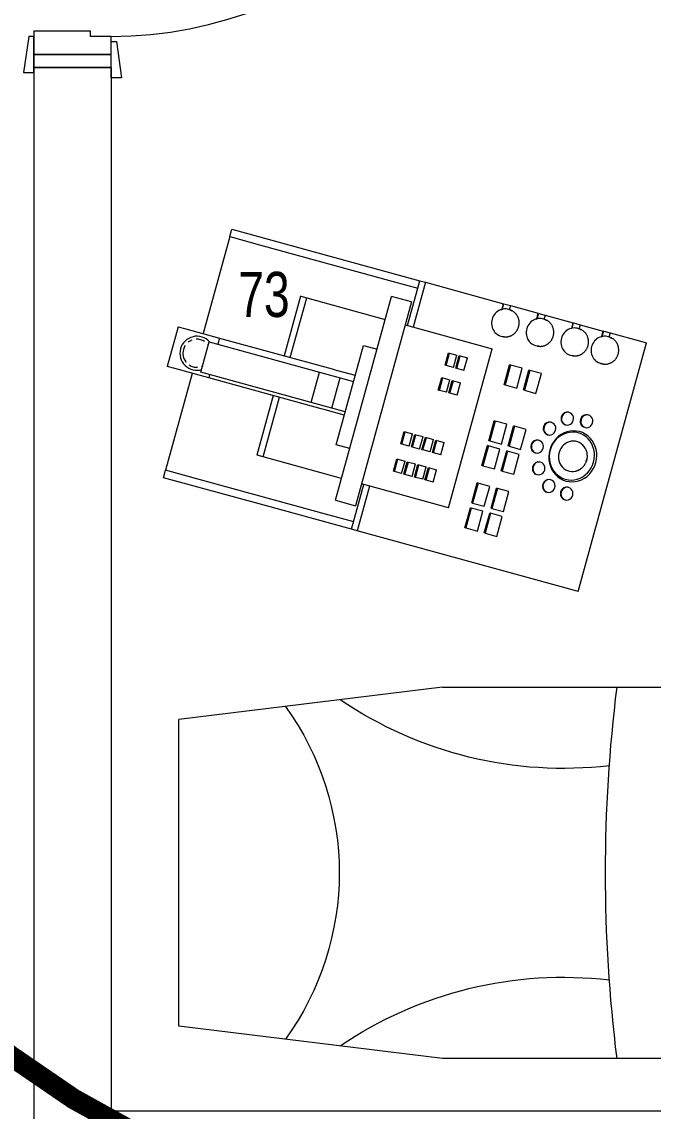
# Model space of a CAD drawing. Header units: metres. Extents: x -18745 to 220762, y -1579758 to -1356048.
# Drawn here: x 109257 to 110481, y -1447773 to -1445659 of the extents above; entities that cross this region are included whole.
import ezdxf

# ---------------------------------------------------------------- set-up
doc = ezdxf.new("R2010")
doc.units = ezdxf.units.M
doc.linetypes.add('DASHED2', pattern=[0.375, 0.25, -0.125])
doc.layers.get('0').update_dxf_attribs({"lineweight": 0})
doc.layers.add('0E-PW-GRD', color=6, linetype='Continuous')
for name, color, linetype, lineweight in [('A-100 - Copy$0$Medical Equipment and Furniture', 8, 'Continuous', 0), ('A-100 - Copy$0$Medical Equipment and Furniture1', 8, 'Continuous', 5), ('A-100 - Copy$0$Walls', 8, 'Continuous', 0), ('A-100 - Copy$0$Wooden Joinery', 8, 'Continuous', 0)]:
    doc.layers.add(name, color=color, linetype=linetype, lineweight=lineweight)
doc.styles.add('A-100 - Copy$0$X3G_ENTITY_257CFD', font='swisscl.ttf', dxfattribs={"height": 200})

# ---------------------------------------------------------------- blocks, each defined once
blk = doc.blocks.new('A-100 - Copy$0$HF13902-P')
for p, q in [((-0.35, -0.6824), (-0.35, -1.1124)), ((0.35, -0.6824), (0.35, -1.1124)), ((0.32, -1.1424), (-0.32, -1.1424))]:
    blk.add_line(p, q)
for points in [[(0.36, -0.5224), (0.36, -0.5224), (0.36, -0.5224), (0.36, -0.5224), (0.36, -0.5224), (0.36, -0.5224), (0.36, -0.5224), (0.36, -0.5224), (0.36, -0.5224), (0.36, -0.5224), (0.36, -0.5224), (0.36, -0.5224), (0.36, -0.5224), (0.36, -0.5224), (0.36, -0.5224), (0.36, -0.5224), (0.36, -0.5224), (0.36, -0.5224), (0.36, -0.5224), (0.36, -0.5224), (0.36, -0.5224), (0.36, -0.5224), (0.36, -0.5224), (0.36, -0.5224), (0.36, -0.5224), (0.36, -0.5224), (0.36, -0.5224), (0.36, -0.5224), (0.36, -0.5224), (0.36, -0.5224), (0.36, -0.5224), (0.36, -0.5224), (0.36, -0.5224), (0.36, -0.5224), (0.36, -0.5224), (0.36, -0.5224), (0.36, -0.5224), (0.36, -0.5224), (0.36, -0.5224), (0.36, -0.5224), (0.36, -0.5224), (0.36, -0.5224), (0.36, -0.5224), (0.36, -0.5224), (0.36, -0.5224), (0.36, -0.5224), (0.36, -0.5224), (0.36, -0.5224), (0.36, -0.5224), (0.36, -0.5224), (0.36, -0.5224), (0.36, -0.5224), (0.36, -0.5224), (0.36, -0.5224), (0.36, -0.5224), (0.36, -0.5224), (0.36, -0.5224), (0.36, -0.5224), (0.36, -0.5224), (0.36, -0.5224), (0.36, -0.5224), (0.36, -0.5224), (0.36, -0.5224), (0.36, -0.5224), (0.36, -0.5224), (0.36, -0.5224), (0.36, -0.5224), (0.36, -0.5224), (0.36, -0.5224), (0.36, -0.5224), (0.36, -0.5224), (0.36, -0.5224), (0.36, -0.5224), (0.36, -0.5224), (0.36, -0.5224), (0.36, -0.5224), (0.36, -0.5224), (0.36, -0.5224), (0.36, -0.5224), (0.36, -0.5224), (0.36, -0.5224), (0.36, -0.5224), (0.36, -0.5224), (0.36, -0.5224), (0.36, -0.5224), (0.36, -0.5224), (0.36, -0.5224), (0.36, -0.5224), (0.36, -0.5224), (0.36, -0.5224), (0.36, -0.5224), (0.36, -0.5224), (0.36, -0.5224), (0.36, -0.5224), (0.36, -0.5224), (0.36, -0.5224), (0.36, -0.5224), (0.36, -0.5224), (0.36, -0.5224), (0.36, -0.5224), (0.36, -0.5224), (0.36, -0.5224), (0.36, -0.5224), (0.36, -0.5224), (0.36, -0.5224), (0.36, -0.5224), (0.36, -0.5224), (0.36, -0.5224), (0.36, -0.5224), (0.36, -0.5224), (0.36, -0.5224), (0.36, -0.5224), (0.36, -0.5224), (0.36, -0.5224), (0.36, -0.5224), (0.36, -0.5224), (0.36, -0.5224), (0.36, -0.5224), (0.36, -0.5224), (0.36, -0.5224), (0.36, -0.5224), (0.36, -0.5224), (0.36, -0.5224), (0.36, -0.5224), (0.36, -0.5224), (0.36, -0.5224), (0.36, -0.5224), (0.36, -0.5224), (0.36, -0.5224), (0.36, -0.5224), (0.36, -0.5224), (0.36, -0.5224), (0.36, -0.5224), (0.36, -0.5224), (0.36, -0.5224), (0.36, -0.5224), (0.36, -0.5224), (0.36, -0.5224), (0.36, -0.5224), (0.36, -0.5224), (0.36, -0.5224), (0.36, -0.5224), (0.36, -0.5224), (0.36, -0.5224), (0.36, -0.5224), (0.36, -0.5224), (0.36, -0.5224), (0.36, -0.5224), (0.36, -0.5224), (0.36, -0.5224), (0.36, -0.5224), (0.36, -0.5224), (0.36, -0.5224), (0.36, -0.5224), (0.36, -0.5224), (0.36, -0.5224), (0.36, -0.5224), (0.36, -0.5224), (0.36, -0.5224), (0.36, -0.5224), (0.36, -0.5224), (0.36, -0.5224), (0.36, -0.5224), (0.36, -0.5224), (0.36, -0.5224), (0.36, -0.5224), (0.36, -0.5224), (0.36, -0.5224), (0.36, -0.5224), (0.36, -0.5224), (0.36, -0.5224), (0.36, -0.5224), (0.36, -0.5224), (0.36, -0.5224), (0.36, -0.5224), (0.36, -0.5224), (0.36, -0.5224), (0.36, -0.5224), (0.36, -0.5224), (0.36, -0.5224), (0.36, -0.5224), (0.36, -0.5224), (0.36, -0.5224), (0.36, -0.5224), (0.36, -0.5224), (0.36, -0.5224), (0.36, -0.5224), (0.36, -0.5224), (0.36, -0.5224), (0.36, -0.5224), (0.36, -0.5224), (0.36, -0.5224), (0.36, -0.5224), (0.36, -0.5224), (0.36, -0.5224), (0.36, -0.5224), (0.36, -0.5224), (0.36, -0.5224), (0.36, -0.5224), (0.36, -0.5224), (0.36, -0.5224), (0.36, -0.5224), (0.36, -0.5224), (0.36, -0.5224), (0.36, -0.5224), (0.36, -0.5224), (0.36, -0.5224), (0.36, -0.5224), (0.36, -0.5224), (0.36, -0.5224), (0.36, -0.5224), (0.36, -0.5224), (0.36, -0.5224), (0.36, -0.5224), (0.36, -0.5224), (0.36, -0.5224), (0.36, -0.5224), (0.36, -0.5224), (0.36, -0.5224)], [(0.36, -0.5224), (0.36, -0.5224), (0.36, -0.5224), (0.36, -0.5224), (0.36, -0.5224), (0.36, -0.5224), (0.36, -0.5224), (0.36, -0.5224), (0.36, -0.5224), (0.36, -0.5224), (0.36, -0.5224), (0.36, -0.5224), (0.36, -0.5224), (0.36, -0.5224), (0.36, -0.5224), (0.36, -0.5224), (0.36, -0.5224), (0.36, -0.5224), (0.36, -0.5224), (0.36, -0.5224), (0.36, -0.5224), (0.36, -0.5224), (0.36, -0.5224), (0.36, -0.5224), (0.36, -0.5224), (0.36, -0.5224), (0.36, -0.5224), (0.36, -0.5224), (0.36, -0.5224), (0.36, -0.5224), (0.36, -0.5224), (0.36, -0.5224), (0.36, -0.5224), (0.36, -0.5224), (0.36, -0.5224), (0.36, -0.5224), (0.36, -0.5224), (0.36, -0.5224), (0.36, -0.5224), (0.36, -0.5224), (0.36, -0.5224), (0.36, -0.5224), (0.36, -0.5224), (0.36, -0.5224), (0.36, -0.5224), (0.36, -0.5224), (0.36, -0.5224), (0.36, -0.5224), (0.36, -0.5224), (0.36, -0.5224), (0.36, -0.5224), (0.36, -0.5224), (0.36, -0.5224), (0.36, -0.5224), (0.36, -0.5224), (0.36, -0.5224), (0.36, -0.5224), (0.36, -0.5224), (0.36, -0.5224), (0.36, -0.5224), (0.36, -0.5224), (0.36, -0.5224), (0.36, -0.5224), (0.36, -0.5224), (0.36, -0.5224), (0.36, -0.5224), (0.36, -0.5224), (0.36, -0.5224), (0.36, -0.5224), (0.36, -0.5224), (0.36, -0.5224), (0.36, -0.5224), (0.36, -0.5224), (0.36, -0.5224), (0.36, -0.5224), (0.36, -0.5224), (0.36, -0.5224), (0.36, -0.5224), (0.36, -0.5224), (0.36, -0.5224), (0.36, -0.5224), (0.36, -0.5224), (0.36, -0.5224), (0.36, -0.5224), (0.36, -0.5224), (0.36, -0.5224), (0.36, -0.5224), (0.36, -0.5224), (0.36, -0.5224), (0.36, -0.5224), (0.36, -0.5224), (0.36, -0.5224), (0.36, -0.5224), (0.36, -0.5224), (0.36, -0.5224), (0.36, -0.5224), (0.36, -0.5224), (0.36, -0.5224), (0.36, -0.5224), (0.36, -0.5224), (0.36, -0.5224), (0.36, -0.5224), (0.36, -0.5224), (0.36, -0.5224), (0.36, -0.5224), (0.36, -0.5224), (0.36, -0.5224), (0.36, -0.5224), (0.36, -0.5224), (0.36, -0.5224), (0.36, -0.5224), (0.36, -0.5224), (0.36, -0.5224), (0.36, -0.5224), (0.36, -0.5224), (0.36, -0.5224), (0.36, -0.5224), (0.36, -0.5224), (0.36, -0.5224), (0.36, -0.5224), (0.36, -0.5224), (0.36, -0.5224), (0.36, -0.5224), (0.36, -0.5224), (0.36, -0.5224), (0.36, -0.5224), (0.36, -0.5224), (0.36, -0.5224), (0.36, -0.5224), (0.36, -0.5224), (0.36, -0.5224), (0.36, -0.5224), (0.36, -0.5224), (0.36, -0.5224), (0.36, -0.5224), (0.36, -0.5224), (0.36, -0.5224), (0.36, -0.5224), (0.36, -0.5224), (0.36, -0.5224), (0.36, -0.5224), (0.36, -0.5224), (0.36, -0.5224), (0.36, -0.5224), (0.36, -0.5224), (0.36, -0.5224), (0.36, -0.5224), (0.36, -0.5224), (0.36, -0.5224), (0.36, -0.5224), (0.36, -0.5224), (0.36, -0.5224), (0.36, -0.5224), (0.36, -0.5224), (0.36, -0.5224), (0.36, -0.5224), (0.36, -0.5224), (0.36, -0.5224), (0.36, -0.5224), (0.36, -0.5224), (0.36, -0.5224), (0.36, -0.5224), (0.36, -0.5224), (0.36, -0.5224), (0.36, -0.5224), (0.36, -0.5224), (0.36, -0.5224), (0.36, -0.5224), (0.36, -0.5224), (0.36, -0.5224), (0.36, -0.5224), (0.36, -0.5224), (0.36, -0.5224), (0.36, -0.5224), (0.36, -0.5224), (0.36, -0.5224), (0.36, -0.5224), (0.36, -0.5224), (0.36, -0.5224), (0.36, -0.5224), (0.36, -0.5224), (0.36, -0.5224), (0.36, -0.5224), (0.36, -0.5224), (0.36, -0.5224), (0.36, -0.5224), (0.36, -0.5224), (0.36, -0.5224), (0.36, -0.5224), (0.36, -0.5224), (0.36, -0.5224), (0.36, -0.5224), (0.36, -0.5224), (0.36, -0.5224), (0.36, -0.5224), (0.36, -0.5224), (0.36, -0.5224), (0.36, -0.5224), (0.36, -0.5224), (0.36, -0.5224), (0.36, -0.5224), (0.36, -0.5224), (0.36, -0.5224), (0.36, -0.5224), (0.36, -0.5224), (0.36, -0.5224), (0.36, -0.5224), (0.36, -0.5224), (0.36, -0.5224), (0.36, -0.5224), (0.36, -0.5224), (0.36, -0.5224), (0.36, -0.5224), (0.36, -0.5224)], [(0.36, -0.5224), (0.36, -0.5224), (0.36, -0.5224), (0.36, -0.5224), (0.36, -0.5224), (0.36, -0.5224), (0.36, -0.5224), (0.36, -0.5224), (0.36, -0.5224), (0.36, -0.5224), (0.36, -0.5224), (0.36, -0.5224), (0.36, -0.5224), (0.36, -0.5224), (0.36, -0.5224), (0.36, -0.5224), (0.36, -0.5224), (0.36, -0.5224), (0.36, -0.5224), (0.36, -0.5224), (0.36, -0.5224), (0.36, -0.5224), (0.36, -0.5224), (0.36, -0.5224), (0.36, -0.5224), (0.36, -0.5224), (0.36, -0.5224), (0.36, -0.5224), (0.36, -0.5224), (0.36, -0.5224), (0.36, -0.5224), (0.36, -0.5224), (0.36, -0.5224), (0.36, -0.5224), (0.36, -0.5224), (0.36, -0.5224), (0.36, -0.5224), (0.36, -0.5224), (0.36, -0.5224), (0.36, -0.5224), (0.36, -0.5224), (0.36, -0.5224), (0.36, -0.5224), (0.36, -0.5224), (0.36, -0.5224), (0.36, -0.5224), (0.36, -0.5224), (0.36, -0.5224), (0.36, -0.5224), (0.36, -0.5224), (0.36, -0.5224), (0.36, -0.5224), (0.36, -0.5224), (0.36, -0.5224), (0.36, -0.5224), (0.36, -0.5224), (0.36, -0.5224), (0.36, -0.5224), (0.36, -0.5224), (0.36, -0.5224), (0.36, -0.5224), (0.36, -0.5224), (0.36, -0.5224), (0.36, -0.5224), (0.36, -0.5224), (0.36, -0.5224), (0.36, -0.5224), (0.36, -0.5224), (0.36, -0.5224), (0.36, -0.5224), (0.36, -0.5224), (0.36, -0.5224), (0.36, -0.5224), (0.36, -0.5224), (0.36, -0.5224), (0.36, -0.5224), (0.36, -0.5224), (0.36, -0.5224), (0.36, -0.5224), (0.36, -0.5224), (0.36, -0.5224), (0.36, -0.5224), (0.36, -0.5224), (0.36, -0.5224), (0.36, -0.5224), (0.36, -0.5224), (0.36, -0.5224), (0.36, -0.5224), (0.36, -0.5224), (0.36, -0.5224), (0.36, -0.5224), (0.36, -0.5224), (0.36, -0.5224), (0.36, -0.5224), (0.36, -0.5224), (0.36, -0.5224), (0.36, -0.5224), (0.36, -0.5224), (0.36, -0.5224), (0.36, -0.5224), (0.36, -0.5224), (0.36, -0.5224), (0.36, -0.5224), (0.36, -0.5224), (0.36, -0.5224), (0.36, -0.5224), (0.36, -0.5224), (0.36, -0.5224), (0.36, -0.5224), (0.36, -0.5224), (0.36, -0.5224), (0.36, -0.5224), (0.36, -0.5224), (0.36, -0.5224), (0.36, -0.5224), (0.36, -0.5224), (0.36, -0.5224), (0.36, -0.5224), (0.36, -0.5224), (0.36, -0.5224), (0.36, -0.5224), (0.36, -0.5224), (0.36, -0.5224), (0.36, -0.5224), (0.36, -0.5224), (0.36, -0.5224), (0.36, -0.5224), (0.36, -0.5224), (0.36, -0.5224), (0.36, -0.5224), (0.36, -0.5224), (0.36, -0.5224), (0.36, -0.5224), (0.36, -0.5224), (0.36, -0.5224), (0.36, -0.5224), (0.36, -0.5224), (0.36, -0.5224), (0.36, -0.5224), (0.36, -0.5224), (0.36, -0.5224), (0.36, -0.5224), (0.36, -0.5224), (0.36, -0.5224), (0.36, -0.5224), (0.36, -0.5224), (0.36, -0.5224), (0.36, -0.5224), (0.36, -0.5224), (0.36, -0.5224), (0.36, -0.5224), (0.36, -0.5224), (0.36, -0.5224), (0.36, -0.5224), (0.36, -0.5224), (0.36, -0.5224), (0.36, -0.5224), (0.36, -0.5224), (0.36, -0.5224), (0.36, -0.5224), (0.36, -0.5224), (0.36, -0.5224), (0.36, -0.5224), (0.36, -0.5224), (0.36, -0.5224), (0.36, -0.5224), (0.36, -0.5224), (0.36, -0.5224), (0.36, -0.5224), (0.36, -0.5224), (0.36, -0.5224), (0.36, -0.5224), (0.36, -0.5224), (0.36, -0.5224), (0.36, -0.5224), (0.36, -0.5224), (0.36, -0.5224), (0.36, -0.5224), (0.36, -0.5224), (0.36, -0.5224), (0.36, -0.5224), (0.36, -0.5224), (0.36, -0.5224), (0.36, -0.5224), (0.36, -0.5224), (0.36, -0.5224), (0.36, -0.5224), (0.36, -0.5224), (0.36, -0.5224), (0.36, -0.5224), (0.36, -0.5224), (0.36, -0.5224), (0.36, -0.5224), (0.36, -0.5224), (0.36, -0.5224), (0.36, -0.5224), (0.36, -0.5224), (0.36, -0.5224), (0.36, -0.5224), (0.36, -0.5224), (0.36, -0.5224), (0.36, -0.5224), (0.36, -0.5224), (0.36, -0.5224), (0.36, -0.5224), (0.36, -0.5224), (0.36, -0.5224), (0.36, -0.5224), (0.36, -0.5224), (0.36, -0.5224), (0.36, -0.5224), (0.36, -0.5224), (0.36, -0.5224), (0.36, -0.5224), (0.36, -0.5224), (0.36, -0.5224), (0.36, -0.5224), (0.36, -0.5224), (0.36, -0.5224), (0.36, -0.5224), (0.36, -0.5224), (0.36, -0.5224), (0.36, -0.5224), (0.36, -0.5224), (0.36, -0.5224), (0.36, -0.5224), (0.36, -0.5224), (0.36, -0.5224), (0.36, -0.5224), (0.36, -0.5224), (0.36, -0.5224), (0.36, -0.5224), (0.36, -0.5224), (0.36, -0.5224), (0.36, -0.5224), (0.36, -0.5224), (0.36, -0.5224), (0.36, -0.5224), (0.36, -0.5224), (0.36, -0.5224), (0.36, -0.5224), (0.36, -0.5224), (0.36, -0.5224), (0.36, -0.5224), (0.36, -0.5224), (0.36, -0.5224), (0.36, -0.5224), (0.36, -0.5224), (0.36, -0.5224), (0.36, -0.5224), (0.36, -0.5224), (0.36, -0.5224), (0.36, -0.5224), (0.36, -0.5224), (0.36, -0.5224), (0.36, -0.5224), (0.36, -0.5224), (0.36, -0.5224), (0.36, -0.5224), (0.36, -0.5224), (0.36, -0.5224), (0.36, -0.5224), (0.36, -0.5224), (0.36, -0.5224), (0.36, -0.5224), (0.36, -0.5224), (0.36, -0.5224), (0.36, -0.5224), (0.36, -0.5224), (0.36, -0.5224), (0.36, -0.5224), (0.36, -0.5224), (0.36, -0.5224), (0.36, -0.5224), (0.36, -0.5224), (0.36, -0.5224), (0.36, -0.5224)]]:
    blk.add_lwpolyline(points, close=True)
for points in [[(0.36, -0.5224), (0.36, -0.5224), (0.36, -0.5224), (0.36, -0.5224), (0.36, -0.5224), (0.36, -0.5224), (0.36, -0.5224), (0.36, -0.5224)], [(0.36, -0.5224), (0.36, -0.5224), (0.36, -0.5224), (0.36, -0.5224), (0.36, -0.5224), (0.36, -0.5224), (0.36, -0.5224), (0.36, -0.5224), (0.36, -0.5224), (0.36, -0.5224), (0.36, -0.5224), (0.36, -0.5224), (0.36, -0.5224), (0.36, -0.5224), (0.36, -0.5224), (0.36, -0.5224), (0.36, -0.5224), (0.36, -0.5224), (0.36, -0.5224), (0.36, -0.5224), (0.36, -0.5224), (0.36, -0.5224), (0.36, -0.5224), (0.36, -0.5224), (0.36, -0.5224), (0.36, -0.5224), (0.36, -0.5224), (0.36, -0.5224), (0.36, -0.5224), (0.36, -0.5224), (0.36, -0.5224), (0.36, -0.5224), (0.36, -0.5224), (0.36, -0.5224), (0.36, -0.5224), (0.36, -0.5224), (0.36, -0.5224), (0.36, -0.5224), (0.36, -0.5224), (0.36, -0.5224), (0.36, -0.5224), (0.36, -0.5224), (0.36, -0.5224), (0.36, -0.5224), (0.36, -0.5224), (0.36, -0.5224), (0.36, -0.5224), (0.36, -0.5224), (0.36, -0.5224), (0.36, -0.5224), (0.36, -0.5224), (0.36, -0.5224), (0.36, -0.5224), (0.36, -0.5224), (0.36, -0.5224), (0.36, -0.5224), (0.36, -0.5224), (0.36, -0.5224), (0.36, -0.5224), (0.36, -0.5224), (0.36, -0.5224), (0.36, -0.5224), (0.36, -0.5224), (0.36, -0.5224), (0.36, -0.5224), (0.36, -0.5224), (0.36, -0.5224), (0.36, -0.5224), (0.36, -0.5224), (0.36, -0.5224), (0.36, -0.5224), (0.36, -0.5224), (0.36, -0.5224), (0.36, -0.5224), (0.36, -0.5224), (0.36, -0.5224), (0.36, -0.5224), (0.36, -0.5224), (0.36, -0.5224), (0.36, -0.5224), (0.36, -0.5224), (0.36, -0.5224), (0.36, -0.5224), (0.36, -0.5224), (0.36, -0.5224), (0.36, -0.5224), (0.36, -0.5224), (0.36, -0.5224), (0.36, -0.5224), (0.36, -0.5224), (0.36, -0.5224), (0.36, -0.5224), (0.36, -0.5224), (0.36, -0.5224), (0.36, -0.5224), (0.36, -0.5224), (0.36, -0.5224), (0.36, -0.5224), (0.36, -0.5224), (0.36, -0.5224), (0.36, -0.5224), (0.36, -0.5224), (0.36, -0.5224), (0.36, -0.5224), (0.36, -0.5224), (0.36, -0.5224), (0.36, -0.5224), (0.36, -0.5224), (0.36, -0.5224), (0.36, -0.5224), (0.36, -0.5224)], [(0.36, -0.5224), (0.36, -0.5224), (0.36, -0.5224), (0.36, -0.5224), (0.36, -0.5224), (0.36, -0.5224), (0.36, -0.5224), (0.36, -0.5224), (0.36, -0.5224), (0.36, -0.5224), (0.36, -0.5224), (0.36, -0.5224), (0.36, -0.5224), (0.36, -0.5224), (0.36, -0.5224), (0.36, -0.5224), (0.36, -0.5224)], [(0.36, -0.5224), (0.36, -0.5224), (0.36, -0.5224), (0.36, -0.5224), (0.36, -0.5224), (0.36, -0.5224), (0.36, -0.5224)], [(0.36, -0.5224), (0.36, -0.5224), (0.36, -0.5224), (0.36, -0.5224), (0.36, -0.5224), (0.36, -0.5224), (0.36, -0.5224), (0.36, -0.5224), (0.36, -0.5224), (0.36, -0.5224), (0.36, -0.5224), (0.36, -0.5224)], [(0.36, -0.5224), (0.36, -0.5224), (0.36, -0.5224), (0.36, -0.5224), (0.36, -0.5224), (0.36, -0.5224), (0.36, -0.5224), (0.36, -0.5224), (0.36, -0.5224), (0.36, -0.5224), (0.36, -0.5224), (0.36, -0.5224), (0.36, -0.5224), (0.36, -0.5224), (0.36, -0.5224), (0.36, -0.5224), (0.36, -0.5224), (0.36, -0.5224), (0.36, -0.5224), (0.36, -0.5224), (0.36, -0.5224), (0.36, -0.5224), (0.36, -0.5224), (0.36, -0.5224), (0.36, -0.5224), (0.36, -0.5224), (0.36, -0.5224), (0.36, -0.5224), (0.36, -0.5224), (0.36, -0.5224), (0.36, -0.5224), (0.36, -0.5224), (0.36, -0.5224), (0.36, -0.5224), (0.36, -0.5224), (0.36, -0.5224), (0.36, -0.5224), (0.36, -0.5224), (0.36, -0.5224), (0.36, -0.5224), (0.36, -0.5224), (0.36, -0.5224), (0.36, -0.5224), (0.36, -0.5224), (0.36, -0.5224), (0.36, -0.5224), (0.36, -0.5224), (0.36, -0.5224), (0.36, -0.5224), (0.36, -0.5224), (0.36, -0.5224), (0.36, -0.5224), (0.36, -0.5224), (0.36, -0.5224), (0.36, -0.5224), (0.36, -0.5224), (0.36, -0.5224), (0.36, -0.5224), (0.36, -0.5224), (0.36, -0.5224), (0.36, -0.5224), (0.36, -0.5224), (0.36, -0.5224), (0.36, -0.5224), (0.36, -0.5224), (0.36, -0.5224), (0.36, -0.5224), (0.36, -0.5224), (0.36, -0.5224), (0.36, -0.5224), (0.36, -0.5224), (0.36, -0.5224), (0.36, -0.5224), (0.36, -0.5224), (0.36, -0.5224), (0.36, -0.5224), (0.36, -0.5224), (0.36, -0.5224), (0.36, -0.5224), (0.36, -0.5224), (0.36, -0.5224), (0.36, -0.5224), (0.36, -0.5224), (0.36, -0.5224), (0.36, -0.5224), (0.36, -0.5224), (0.36, -0.5224), (0.36, -0.5224), (0.36, -0.5224)], [(0.36, -0.5224), (0.36, -0.5224), (0.36, -0.5224), (0.36, -0.5224), (0.36, -0.5224), (0.36, -0.5224), (0.36, -0.5224), (0.36, -0.5224), (0.36, -0.5224), (0.36, -0.5224)], [(0.36, -0.5224), (0.36, -0.5224), (0.36, -0.5224), (0.36, -0.5224), (0.36, -0.5224), (0.36, -0.5224), (0.36, -0.5224), (0.36, -0.5224), (0.36, -0.5224), (0.36, -0.5224)], [(0.36, -0.5224), (0.36, -0.5224), (0.36, -0.5224), (0.36, -0.5224), (0.36, -0.5224), (0.36, -0.5224), (0.36, -0.5224), (0.36, -0.5224), (0.36, -0.5224), (0.36, -0.5224), (0.36, -0.5224), (0.36, -0.5224), (0.36, -0.5224), (0.36, -0.5224), (0.36, -0.5224)], [(0.36, -0.5224), (0.36, -0.5224), (0.36, -0.5224), (0.36, -0.5224), (0.36, -0.5224), (0.36, -0.5224), (0.36, -0.5224), (0.36, -0.5224), (0.36, -0.5224), (0.36, -0.5224)], [(0.36, -0.5224), (0.36, -0.5224), (0.36, -0.5224), (0.36, -0.5224), (0.36, -0.5224), (0.36, -0.5224), (0.36, -0.5224)], [(0.36, -0.5224), (0.36, -0.5224), (0.36, -0.5224), (0.36, -0.5224), (0.36, -0.5224), (0.36, -0.5224), (0.36, -0.5224), (0.36, -0.5224), (0.36, -0.5224), (0.36, -0.5224)], [(0.36, -0.5224), (0.36, -0.5224), (0.36, -0.5224), (0.36, -0.5224), (0.36, -0.5224), (0.36, -0.5224), (0.36, -0.5224), (0.36, -0.5224), (0.36, -0.5224), (0.36, -0.5224), (0.36, -0.5224), (0.36, -0.5224), (0.36, -0.5224), (0.36, -0.5224), (0.36, -0.5224), (0.36, -0.5224), (0.36, -0.5224), (0.36, -0.5224)], [(0.36, -0.5224), (0.36, -0.5224), (0.36, -0.5224), (0.36, -0.5224), (0.36, -0.5224), (0.36, -0.5224), (0.36, -0.5224), (0.36, -0.5224), (0.36, -0.5224)]]:
    blk.add_lwpolyline(points)
blk.add_circle((0.36, -0.5224), 0.000000101)
for centre, radius, start, end in [((0, 1.0679), 0.5515, 234.1788, 305.8212), ((-0.9704, 0.0819), 0.7679, 353.3222, 34.2669), ((0.9704, 0.0819), 0.7679, 145.7331, 186.6778), ((0, -2.9071), 2.9071, 82.8865, 97.1135), ((-0.32, -1.1124), 0.03, 180, 270), ((0.32, -1.1124), 0.03, 270, 0)]:
    blk.add_arc(centre, radius, start, end)
at = {"layer": 'A-100 - Copy$0$Medical Equipment and Furniture1'}
for p, q in [((-0.36, 0.3161), (-0.2975, 0.8276)), ((0.2975, 0.8276), (-0.2975, 0.8276)), ((0.36, 0.3161), (0.2975, 0.8276)), ((-0.36, 0.3161), (-0.36, -0.6824)), ((0.36, -0.6824), (0.36, 0.3161)), ((0.36, -0.6824), (-0.36, -0.6824))]:
    blk.add_line(p, q, dxfattribs=at)
blk = doc.blocks.new('A-100 - Copy$0$ME15657-P')
for p, q in [((0.04, 0.8841), (-0.04, 0.8841)), ((-0.04, 0.8691), (-0.04, 0.8841)), ((-0.04, 0.8009), (-0.04, 0.8691)), ((0.04, 0.8841), (0.04, 0.8691)), ((0.04, 0.8691), (0.04, 0.8009)), ((-0.25, 0.6341), (-0.25, 0.8341)), ((-0.25, 0.8341), (-0.235, 0.8341)), ((-0.04, 0.8341), (-0.235, 0.8341)), ((-0.235, 0.7741), (-0.235, 0.8341)), ((0.235, 0.8341), (0.04, 0.8341)), ((0.235, 0.8341), (0.235, 0.7741)), ((0.235, 0.8341), (0.25, 0.8341)), ((0.25, 0.8341), (0.25, 0.6341)), ((-0.0335, 0.5963), (-0.0335, 0.8182)), ((-0.0335, 0.8182), (0.0275, 0.8182)), ((0.0275, 0.8182), (0.0275, 0.5963)), ((-0.04, 0.5746), (-0.04, 0.8009)), ((-0.0335, 0.8009), (-0.04, 0.8009)), ((0.04, 0.8009), (0.0275, 0.8009)), ((0.04, 0.8009), (0.04, 0.5746)), ((-0.235, 0.5052), (-0.235, 0.7741)), ((0.235, 0.7741), (0.235, 0.5052)), ((-0.04, 0.671), (-0.16, 0.671)), ((-0.16, 0.6707), (-0.16, 0.671)), ((-0.16, 0.6587), (-0.16, 0.6707)), ((-0.16, 0.5007), (-0.16, 0.6587)), ((-0.16, 0.6587), (-0.04, 0.6587)), ((0.16, 0.671), (0.04, 0.671)), ((0.04, 0.6587), (0.16, 0.6587)), ((0.16, 0.671), (0.16, 0.6707)), ((0.16, 0.6707), (0.16, 0.6587)), ((0.16, 0.6587), (0.16, 0.5007)), ((-0.25, 0.4559), (-0.25, 0.6341)), ((0.25, 0.6341), (0.25, 0.4559)), ((-0.0335, 0.5553), (-0.0335, 0.5963)), ((-0.0335, 0.5963), (0.0275, 0.5963)), ((0.0275, 0.5963), (0.0275, 0.5553)), ((-0.04, 0.5665), (-0.04, 0.5746)), ((0.04, 0.5746), (0.04, 0.5665)), ((-0.04, 0.5283), (-0.04, 0.5665)), ((-0.0335, 0.5283), (-0.0335, 0.5553)), ((-0.0335, 0.5553), (0.0275, 0.5553)), ((0.0275, 0.5553), (0.0275, 0.5283)), ((0.04, 0.5665), (0.04, 0.5283)), ((-0.1, 0.5007), (-0.1, 0.5283)), ((-0.1, 0.5283), (0.1, 0.5283)), ((0.1, 0.5283), (0.1, 0.5007)), ((-0.235, 0.4556), (-0.235, 0.5052)), ((-0.2039, 0.5007), (0.2061, 0.5007)), ((-0.2039, 0.5007), (-0.2039, 0.4607)), ((0.2061, 0.4607), (0.2061, 0.5007)), ((0.235, 0.5052), (0.235, 0.4556)), ((-0.25, 0.4445), (-0.25, 0.4559)), ((-0.25, 0.4559), (-0.16, 0.4559)), ((-0.25, 0.0096), (-0.25, 0.4445)), ((-0.16, 0.4445), (-0.25, 0.4445)), ((0.2061, 0.4607), (-0.2039, 0.4607)), ((-0.16, 0.4191), (-0.16, 0.4606)), ((0.16, 0.4606), (0.16, 0.4191)), ((0.16, 0.4559), (0.25, 0.4559)), ((0.25, 0.4445), (0.16, 0.4445)), ((0.25, 0.4559), (0.25, 0.4445)), ((0.25, 0.4445), (0.25, 0.2877)), ((-0.16, 0.2855), (-0.16, 0.4191)), ((-0.12, 0.4055), (-0.12, 0.4076)), ((-0.12, 0.4076), (-0.095, 0.4076)), ((-0.12, 0.391), (-0.12, 0.4055)), ((-0.12, 0.4055), (-0.095, 0.4055)), ((-0.095, 0.4076), (-0.095, 0.4055)), ((-0.095, 0.4055), (-0.095, 0.391)), ((-0.065, 0.4055), (-0.065, 0.4076)), ((-0.065, 0.4076), (-0.04, 0.4076)), ((-0.065, 0.391), (-0.065, 0.4055)), ((-0.065, 0.4055), (-0.04, 0.4055)), ((-0.04, 0.4076), (-0.04, 0.4055)), ((-0.04, 0.4055), (-0.04, 0.391)), ((0.16, 0.4191), (0.16, 0.2855)), ((-0.12, 0.391), (-0.095, 0.391)), ((-0.12, 0.3843), (-0.12, 0.3864)), ((-0.12, 0.3864), (-0.095, 0.3864)), ((-0.12, 0.3698), (-0.12, 0.3843)), ((-0.12, 0.3843), (-0.095, 0.3843)), ((-0.095, 0.3864), (-0.095, 0.3843)), ((-0.095, 0.3843), (-0.095, 0.3698)), ((-0.065, 0.391), (-0.04, 0.391)), ((-0.065, 0.3843), (-0.065, 0.3864)), ((-0.065, 0.3864), (-0.04, 0.3864)), ((-0.065, 0.3698), (-0.065, 0.3843)), ((-0.065, 0.3843), (-0.04, 0.3843)), ((-0.04, 0.3864), (-0.04, 0.3843)), ((-0.04, 0.3843), (-0.04, 0.3698)), ((-0.12, 0.3698), (-0.095, 0.3698)), ((-0.12, 0.3631), (-0.12, 0.3652)), ((-0.12, 0.3652), (-0.095, 0.3652)), ((-0.12, 0.3486), (-0.12, 0.3631)), ((-0.12, 0.3631), (-0.095, 0.3631)), ((-0.095, 0.3652), (-0.095, 0.3631)), ((-0.095, 0.3631), (-0.095, 0.3486)), ((-0.065, 0.3698), (-0.04, 0.3698)), ((-0.065, 0.3631), (-0.065, 0.3652)), ((-0.065, 0.3652), (-0.04, 0.3652)), ((-0.065, 0.3486), (-0.065, 0.3631)), ((-0.065, 0.3631), (-0.04, 0.3631)), ((-0.04, 0.3652), (-0.04, 0.3631)), ((-0.04, 0.3631), (-0.04, 0.3486)), ((0.055, 0.3631), (0.055, 0.3652)), ((0.055, 0.3652), (0.08, 0.3652)), ((0.055, 0.3486), (0.055, 0.3631)), ((0.055, 0.3631), (0.08, 0.3631)), ((0.08, 0.3652), (0.08, 0.3631)), ((0.08, 0.3631), (0.08, 0.3486)), ((0.105, 0.3631), (0.105, 0.3652)), ((0.105, 0.3652), (0.13, 0.3652)), ((0.105, 0.3486), (0.105, 0.3631)), ((0.105, 0.3631), (0.13, 0.3631)), ((0.13, 0.3652), (0.13, 0.3631)), ((0.13, 0.3631), (0.13, 0.3486)), ((-0.12, 0.3486), (-0.095, 0.3486)), ((-0.12, 0.3418), (-0.12, 0.344)), ((-0.12, 0.344), (-0.095, 0.344)), ((-0.12, 0.3274), (-0.12, 0.3418)), ((-0.12, 0.3418), (-0.095, 0.3418)), ((-0.095, 0.344), (-0.095, 0.3418)), ((-0.095, 0.3418), (-0.095, 0.3274)), ((-0.065, 0.3486), (-0.04, 0.3486)), ((-0.065, 0.3418), (-0.065, 0.344)), ((-0.065, 0.344), (-0.04, 0.344)), ((-0.065, 0.3274), (-0.065, 0.3418)), ((-0.065, 0.3418), (-0.04, 0.3418)), ((-0.04, 0.344), (-0.04, 0.3418)), ((-0.04, 0.3418), (-0.04, 0.3274)), ((0.055, 0.3486), (0.08, 0.3486)), ((0.055, 0.3418), (0.055, 0.344)), ((0.055, 0.344), (0.08, 0.344)), ((0.055, 0.3274), (0.055, 0.3418)), ((0.055, 0.3418), (0.08, 0.3418)), ((0.08, 0.344), (0.08, 0.3418)), ((0.08, 0.3418), (0.08, 0.3274)), ((0.105, 0.3486), (0.13, 0.3486)), ((0.105, 0.3418), (0.105, 0.344)), ((0.105, 0.344), (0.13, 0.344)), ((0.105, 0.3274), (0.105, 0.3418)), ((0.105, 0.3418), (0.13, 0.3418)), ((0.13, 0.344), (0.13, 0.3418)), ((0.13, 0.3418), (0.13, 0.3274)), ((-0.12, 0.3274), (-0.095, 0.3274)), ((-0.065, 0.3274), (-0.04, 0.3274)), ((0.055, 0.3274), (0.08, 0.3274)), ((0.105, 0.3274), (0.13, 0.3274)), ((-0.16, 0.2855), (0.16, 0.2855)), ((0.1882, 0.276), (0.1882, 0.2729)), ((0.2372, 0.2879), (0.2394, 0.2877)), ((0.2381, 0.2867), (0.2394, 0.2868)), ((0.2394, 0.2877), (0.25, 0.2877)), ((0.2394, 0.2868), (0.25, 0.2868)), ((0.2418, 0.2729), (0.2418, 0.276)), ((0.25, 0.2876), (0.25, 0.2867)), ((0.25, 0.2868), (0.25, 0.2737)), ((0.25, 0.2737), (0.2406, 0.2737)), ((0.25, 0.2737), (0.25, 0.2177)), ((-0.1888, 0.2448), (-0.1488, 0.2448)), ((-0.1888, 0.243), (-0.1888, 0.2448)), ((-0.1488, 0.243), (-0.1888, 0.243)), ((-0.1888, 0.243), (-0.1888, 0.2196)), ((-0.1488, 0.243), (-0.1488, 0.2448)), ((-0.1488, 0.2196), (-0.1488, 0.243)), ((-0.1388, 0.2448), (-0.0988, 0.2448)), ((-0.1388, 0.243), (-0.1388, 0.2448)), ((-0.0988, 0.243), (-0.1388, 0.243)), ((-0.1388, 0.243), (-0.1388, 0.2196)), ((-0.0988, 0.243), (-0.0988, 0.2448)), ((-0.0988, 0.2196), (-0.0988, 0.243)), ((-0.0638, 0.2448), (-0.0238, 0.2448)), ((-0.0638, 0.243), (-0.0638, 0.2448)), ((-0.0238, 0.243), (-0.0638, 0.243)), ((-0.0638, 0.243), (-0.0638, 0.2196)), ((-0.0238, 0.243), (-0.0238, 0.2448)), ((-0.0238, 0.2196), (-0.0238, 0.243)), ((-0.0138, 0.2448), (0.0262, 0.2448)), ((-0.0138, 0.243), (-0.0138, 0.2448)), ((0.0262, 0.243), (-0.0138, 0.243)), ((-0.0138, 0.243), (-0.0138, 0.2196)), ((0.0262, 0.243), (0.0262, 0.2448)), ((0.0262, 0.2196), (0.0262, 0.243)), ((0.0988, 0.2448), (0.1388, 0.2448)), ((0.0988, 0.243), (0.0988, 0.2448)), ((0.1388, 0.243), (0.0988, 0.243)), ((0.0988, 0.243), (0.0988, 0.2196)), ((0.1388, 0.243), (0.1388, 0.2448)), ((0.1388, 0.2196), (0.1388, 0.243)), ((-0.1888, 0.2196), (-0.1488, 0.2196)), ((-0.1388, 0.2196), (-0.0988, 0.2196)), ((-0.0638, 0.2196), (-0.0238, 0.2196)), ((-0.0138, 0.2196), (0.0262, 0.2196)), ((0.0988, 0.2196), (0.1388, 0.2196)), ((0.2375, 0.2178), (0.2394, 0.2177)), ((0.2385, 0.2167), (0.2394, 0.2168)), ((0.2394, 0.2177), (0.25, 0.2177)), ((0.2394, 0.2168), (0.25, 0.2168)), ((0.25, 0.2168), (0.25, 0.2037)), ((-0.1888, 0.206), (-0.1488, 0.206)), ((-0.1888, 0.2042), (-0.1888, 0.206)), ((-0.1488, 0.2042), (-0.1888, 0.2042)), ((-0.1888, 0.2042), (-0.1888, 0.1809)), ((-0.1488, 0.2042), (-0.1488, 0.206)), ((-0.1488, 0.1809), (-0.1488, 0.2042)), ((-0.1388, 0.206), (-0.0988, 0.206)), ((-0.1388, 0.2042), (-0.1388, 0.206)), ((-0.0988, 0.2042), (-0.1388, 0.2042)), ((-0.1388, 0.2042), (-0.1388, 0.1809)), ((-0.0988, 0.2042), (-0.0988, 0.206)), ((-0.0988, 0.1809), (-0.0988, 0.2042)), ((-0.0638, 0.206), (-0.0238, 0.206)), ((-0.0638, 0.2042), (-0.0638, 0.206)), ((-0.0238, 0.2042), (-0.0638, 0.2042)), ((-0.0638, 0.2042), (-0.0638, 0.1809)), ((-0.0238, 0.2042), (-0.0238, 0.206)), ((-0.0238, 0.1809), (-0.0238, 0.2042)), ((-0.0138, 0.206), (0.0262, 0.206)), ((-0.0138, 0.2042), (-0.0138, 0.206)), ((0.0262, 0.2042), (-0.0138, 0.2042)), ((-0.0138, 0.2042), (-0.0138, 0.1809)), ((0.0262, 0.2042), (0.0262, 0.206)), ((0.0262, 0.1809), (0.0262, 0.2042)), ((0.0988, 0.206), (0.1388, 0.206)), ((0.0988, 0.2042), (0.0988, 0.206)), ((0.1388, 0.2042), (0.0988, 0.2042)), ((0.0988, 0.2042), (0.0988, 0.1809)), ((0.1388, 0.2042), (0.1388, 0.206)), ((0.1388, 0.1809), (0.1388, 0.2042)), ((0.1882, 0.2064), (0.1882, 0.2033)), ((0.25, 0.2037), (0.2406, 0.2037)), ((0.2418, 0.2033), (0.2418, 0.2064)), ((0.25, 0.2037), (0.25, 0.1476)), ((-0.1888, 0.1809), (-0.1488, 0.1809)), ((-0.1388, 0.1809), (-0.0988, 0.1809)), ((-0.0638, 0.1809), (-0.0238, 0.1809)), ((-0.0138, 0.1809), (0.0262, 0.1809)), ((0.0988, 0.1809), (0.1388, 0.1809)), ((-0.0125, 0.1519), (-0.0125, 0.1509)), ((0.0125, 0.1509), (0.0125, 0.1519)), ((-0.0525, 0.1379), (-0.0525, 0.1369)), ((-0.0275, 0.1369), (-0.0275, 0.1379)), ((0.0275, 0.1379), (0.0275, 0.1369)), ((0.0525, 0.1369), (0.0525, 0.1379)), ((0.1882, 0.1365), (0.1882, 0.1333)), ((0.2376, 0.1478), (0.2394, 0.1476)), ((0.2385, 0.1467), (0.2394, 0.1467)), ((0.2394, 0.1476), (0.25, 0.1476)), ((0.2394, 0.1467), (0.25, 0.1467)), ((0.25, 0.1336), (0.2406, 0.1336)), ((0.2418, 0.1333), (0.2418, 0.1365)), ((0.25, 0.1475), (0.25, 0.1466)), ((0.25, 0.1467), (0.25, 0.1336)), ((0.25, 0.1336), (0.25, 0.087)), ((-0.0803, 0.1099), (-0.0803, 0.1089)), ((-0.0553, 0.1089), (-0.0553, 0.1099)), ((0.0553, 0.1099), (0.0553, 0.1089)), ((0.0803, 0.1089), (0.0803, 0.1099)), ((0.2376, 0.0872), (0.2394, 0.087)), ((0.2385, 0.0861), (0.2394, 0.0861)), ((0.2394, 0.087), (0.25, 0.087)), ((0.2394, 0.0861), (0.25, 0.0861)), ((0.25, 0.0869), (0.25, 0.086)), ((0.25, 0.0861), (0.25, 0.073)), ((-0.0853, 0.0726), (-0.0853, 0.0715)), ((-0.0603, 0.0715), (-0.0603, 0.0726)), ((0.0603, 0.0726), (0.0603, 0.0715)), ((0.0853, 0.0715), (0.0853, 0.0726)), ((0.1882, 0.0758), (0.1882, 0.0727)), ((0.25, 0.073), (0.2406, 0.073)), ((0.2418, 0.0727), (0.2418, 0.0758)), ((0.25, 0.073), (0.25, 0.0096)), ((-0.25, 0), (-0.25, 0.0096)), ((-0.25, 0), (0.25, 0)), ((0.25, 0.0096), (0.25, 0))]:
    blk.add_line(p, q)
at = {"flags": 128}
for points in [[(0.1882, 0.2729), (0.1883, 0.2718), (0.1883, 0.2708), (0.1884, 0.2698), (0.1886, 0.2688), (0.1888, 0.2678), (0.189, 0.2668), (0.1893, 0.2658), (0.1896, 0.2648), (0.19, 0.2638), (0.1904, 0.2629), (0.1909, 0.262), (0.1913, 0.261), (0.1919, 0.2602), (0.1924, 0.2593), (0.193, 0.2584), (0.1936, 0.2576), (0.1943, 0.2568), (0.195, 0.256), (0.1957, 0.2553), (0.1965, 0.2546), (0.1973, 0.2539), (0.1981, 0.2532), (0.1989, 0.2526), (0.1998, 0.252), (0.2007, 0.2515), (0.2016, 0.251), (0.2025, 0.2505), (0.2035, 0.25), (0.2044, 0.2496), (0.2054, 0.2492), (0.2064, 0.2489), (0.2074, 0.2486), (0.2084, 0.2483), (0.2095, 0.2481), (0.2105, 0.2479), (0.2116, 0.2478), (0.2126, 0.2477), (0.2137, 0.2476), (0.2147, 0.2476), (0.215, 0.2476)], [(0.215, 0.2476), (0.2161, 0.2476), (0.2171, 0.2476), (0.2182, 0.2477), (0.2192, 0.2479), (0.2203, 0.248), (0.2213, 0.2483), (0.2223, 0.2485), (0.2233, 0.2488), (0.2243, 0.2491), (0.2253, 0.2495), (0.2263, 0.2499), (0.2272, 0.2503), (0.2282, 0.2508), (0.2291, 0.2513), (0.23, 0.2519), (0.2308, 0.2525), (0.2317, 0.2531), (0.2325, 0.2537), (0.2333, 0.2544), (0.2341, 0.2551), (0.2348, 0.2558), (0.2355, 0.2566), (0.2362, 0.2574), (0.2368, 0.2582), (0.2374, 0.2591), (0.238, 0.2599), (0.2385, 0.2608), (0.239, 0.2617), (0.2395, 0.2626), (0.2399, 0.2636), (0.2403, 0.2645), (0.2406, 0.2655), (0.2409, 0.2665), (0.2411, 0.2675), (0.2414, 0.2685), (0.2415, 0.2695), (0.2416, 0.2705), (0.2417, 0.2716), (0.2418, 0.2726), (0.2418, 0.2729)], [(0.1882, 0.2033), (0.1883, 0.2023), (0.1883, 0.2012), (0.1884, 0.2002), (0.1886, 0.1992), (0.1888, 0.1982), (0.189, 0.1972), (0.1893, 0.1962), (0.1896, 0.1952), (0.19, 0.1943), (0.1904, 0.1933), (0.1909, 0.1924), (0.1913, 0.1915), (0.1919, 0.1906), (0.1924, 0.1897), (0.193, 0.1889), (0.1936, 0.188), (0.1943, 0.1872), (0.195, 0.1865), (0.1957, 0.1857), (0.1965, 0.185), (0.1973, 0.1843), (0.1981, 0.1837), (0.1989, 0.183), (0.1998, 0.1825), (0.2007, 0.1819), (0.2016, 0.1814), (0.2025, 0.1809), (0.2035, 0.1804), (0.2044, 0.18), (0.2054, 0.1797), (0.2064, 0.1793), (0.2074, 0.179), (0.2084, 0.1787), (0.2095, 0.1785), (0.2105, 0.1783), (0.2116, 0.1782), (0.2126, 0.1781), (0.2137, 0.178), (0.2147, 0.178), (0.215, 0.178)], [(0.215, 0.178), (0.2161, 0.178), (0.2171, 0.178), (0.2182, 0.1781), (0.2192, 0.1783), (0.2203, 0.1785), (0.2213, 0.1787), (0.2223, 0.1789), (0.2233, 0.1792), (0.2243, 0.1796), (0.2253, 0.1799), (0.2263, 0.1803), (0.2272, 0.1808), (0.2282, 0.1812), (0.2291, 0.1818), (0.23, 0.1823), (0.2308, 0.1829), (0.2317, 0.1835), (0.2325, 0.1841), (0.2333, 0.1848), (0.2341, 0.1855), (0.2348, 0.1863), (0.2355, 0.187), (0.2362, 0.1878), (0.2368, 0.1886), (0.2374, 0.1895), (0.238, 0.1903), (0.2385, 0.1912), (0.239, 0.1921), (0.2395, 0.1931), (0.2399, 0.194), (0.2403, 0.195), (0.2406, 0.1959), (0.2409, 0.1969), (0.2411, 0.1979), (0.2414, 0.1989), (0.2415, 0.1999), (0.2416, 0.201), (0.2417, 0.202), (0.2418, 0.203), (0.2418, 0.2033)], [(0.1882, 0.1333), (0.1883, 0.1323), (0.1883, 0.1313), (0.1884, 0.1303), (0.1886, 0.1292), (0.1888, 0.1282), (0.189, 0.1272), (0.1893, 0.1262), (0.1896, 0.1253), (0.19, 0.1243), (0.1904, 0.1234), (0.1909, 0.1224), (0.1913, 0.1215), (0.1919, 0.1206), (0.1924, 0.1198), (0.193, 0.1189), (0.1936, 0.1181), (0.1943, 0.1173), (0.195, 0.1165), (0.1957, 0.1158), (0.1965, 0.1151), (0.1973, 0.1144), (0.1981, 0.1137), (0.1989, 0.1131), (0.1998, 0.1125), (0.2007, 0.112), (0.2016, 0.1114), (0.2025, 0.1109), (0.2035, 0.1105), (0.2044, 0.1101), (0.2054, 0.1097), (0.2064, 0.1094), (0.2074, 0.1091), (0.2084, 0.1088), (0.2095, 0.1086), (0.2105, 0.1084), (0.2116, 0.1082), (0.2126, 0.1081), (0.2137, 0.1081), (0.2147, 0.108), (0.215, 0.108)], [(0.215, 0.108), (0.2161, 0.108), (0.2171, 0.1081), (0.2182, 0.1082), (0.2192, 0.1083), (0.2203, 0.1085), (0.2213, 0.1087), (0.2223, 0.109), (0.2233, 0.1093), (0.2243, 0.1096), (0.2253, 0.11), (0.2263, 0.1104), (0.2272, 0.1108), (0.2282, 0.1113), (0.2291, 0.1118), (0.23, 0.1124), (0.2308, 0.1129), (0.2317, 0.1135), (0.2325, 0.1142), (0.2333, 0.1149), (0.2341, 0.1156), (0.2348, 0.1163), (0.2355, 0.1171), (0.2362, 0.1179), (0.2368, 0.1187), (0.2374, 0.1195), (0.238, 0.1204), (0.2385, 0.1213), (0.239, 0.1222), (0.2395, 0.1231), (0.2399, 0.1241), (0.2403, 0.125), (0.2406, 0.126), (0.2409, 0.127), (0.2411, 0.128), (0.2414, 0.129), (0.2415, 0.13), (0.2416, 0.131), (0.2417, 0.132), (0.2418, 0.1331), (0.2418, 0.1333)], [(-0.0266, 0.0675), (-0.026, 0.0664), (-0.0253, 0.0654), (-0.0246, 0.0644), (-0.0239, 0.0634), (-0.0231, 0.0624), (-0.0224, 0.0615), (-0.0215, 0.0606), (-0.0207, 0.0598), (-0.0198, 0.0589), (-0.0189, 0.0582), (-0.018, 0.0575), (-0.017, 0.0568), (-0.016, 0.0561), (-0.015, 0.0555), (-0.014, 0.055), (-0.013, 0.0544), (-0.0119, 0.054), (-0.0109, 0.0535), (-0.0098, 0.0531), (-0.0087, 0.0528), (-0.0076, 0.0525), (-0.0065, 0.0522), (-0.0054, 0.052), (-0.0043, 0.0518), (-0.0032, 0.0517), (-0.0021, 0.0516), (-0.001, 0.0515), (0, 0.0515)], [(0, 0.0515), (0.0011, 0.0515), (0.0022, 0.0516), (0.0034, 0.0517), (0.0045, 0.0518), (0.0056, 0.052), (0.0067, 0.0522), (0.0078, 0.0525), (0.0089, 0.0528), (0.0099, 0.0532), (0.011, 0.0536), (0.0121, 0.054), (0.0131, 0.0545), (0.0141, 0.055), (0.0152, 0.0556), (0.0161, 0.0562), (0.0171, 0.0569), (0.0181, 0.0575), (0.019, 0.0583), (0.0199, 0.059), (0.0208, 0.0599), (0.0216, 0.0607), (0.0225, 0.0616), (0.0232, 0.0625), (0.024, 0.0635), (0.0247, 0.0645), (0.0254, 0.0655), (0.026, 0.0666), (0.0266, 0.0675)], [(0.1882, 0.0727), (0.1883, 0.0717), (0.1883, 0.0706), (0.1884, 0.0696), (0.1886, 0.0686), (0.1888, 0.0676), (0.189, 0.0666), (0.1893, 0.0656), (0.1896, 0.0646), (0.19, 0.0637), (0.1904, 0.0627), (0.1909, 0.0618), (0.1913, 0.0609), (0.1919, 0.06), (0.1924, 0.0591), (0.193, 0.0583), (0.1936, 0.0574), (0.1943, 0.0566), (0.195, 0.0559), (0.1957, 0.0551), (0.1965, 0.0544), (0.1973, 0.0537), (0.1981, 0.0531), (0.1989, 0.0525), (0.1998, 0.0519), (0.2007, 0.0513), (0.2016, 0.0508), (0.2025, 0.0503), (0.2035, 0.0499), (0.2044, 0.0494), (0.2054, 0.0491), (0.2064, 0.0487), (0.2074, 0.0484), (0.2084, 0.0482), (0.2095, 0.0479), (0.2105, 0.0477), (0.2116, 0.0476), (0.2126, 0.0475), (0.2137, 0.0474), (0.2147, 0.0474), (0.215, 0.0474)], [(0.215, 0.0474), (0.2161, 0.0474), (0.2171, 0.0475), (0.2182, 0.0476), (0.2192, 0.0477), (0.2203, 0.0479), (0.2213, 0.0481), (0.2223, 0.0483), (0.2233, 0.0486), (0.2243, 0.049), (0.2253, 0.0493), (0.2263, 0.0497), (0.2272, 0.0502), (0.2282, 0.0507), (0.2291, 0.0512), (0.23, 0.0517), (0.2308, 0.0523), (0.2317, 0.0529), (0.2325, 0.0536), (0.2333, 0.0542), (0.2341, 0.0549), (0.2348, 0.0557), (0.2355, 0.0564), (0.2362, 0.0572), (0.2368, 0.058), (0.2374, 0.0589), (0.238, 0.0597), (0.2385, 0.0606), (0.239, 0.0615), (0.2395, 0.0625), (0.2399, 0.0634), (0.2403, 0.0644), (0.2406, 0.0653), (0.2409, 0.0663), (0.2411, 0.0673), (0.2414, 0.0683), (0.2415, 0.0693), (0.2416, 0.0704), (0.2417, 0.0714), (0.2418, 0.0724), (0.2418, 0.0727)]]:
    blk.add_lwpolyline(points, dxfattribs=at)
for radius, start, end in [(0.033, 90, 212.0544), (0.033, 327.3076, 90), (0.0272, 90, 144), (0.0272, 126, 144), (0.0272, 72, 90), (0.0272, 36, 54), (0.0272, 162, 198), (0.0272, 180, 198), (0.0272, 0, 18), (0.0272, 342, 18), (0.0272, 216, 221.6097), (0.0272, 318.3903, 324), (0.0272, 318.3903, 324)]:
    blk.add_arc((0, 0.8355), radius, start, end)
for centre, major_axis, start_param, end_param in [((0.215, 0.276), (0.0268, 0), 1.570796, 3.401412), ((0.215, 0.276), (0.0268, 0), 5.969026, 7.853982), ((0.215, 0.2064), (0.0268, 0), 1.570796, 3.401412), ((0.215, 0.2064), (0.0268, 0), 5.969026, 7.853982), ((-0.04, 0.1379), (0.0125, 0), 1.570796, 3.141593), ((-0.04, 0.1369), (0.0125, 0), 1.570796, 4.712389), ((-0.04, 0.1379), (0.0125, 0), 0, 1.570796), ((-0.04, 0.1369), (0.0125, 0), 4.712389, 7.853982), ((0, 0.1519), (0.0125, 0), 1.570796, 3.141593), ((0, 0.1509), (0.0125, 0), 1.570796, 4.712389), ((0, 0.1519), (0.0125, 0), 0, 1.570796), ((0, 0.1509), (0.0125, 0), 4.712389, 7.853982), ((0.04, 0.1379), (0.0125, 0), 1.570796, 3.141593), ((0.04, 0.1369), (0.0125, 0), 1.570796, 4.712389), ((0.04, 0.1379), (0.0125, 0), 0, 1.570796), ((0.04, 0.1369), (0.0125, 0), 4.712389, 7.853982), ((0.215, 0.1365), (0.0268, 0), 1.570796, 3.401412), ((0.215, 0.1365), (0.0268, 0), 5.969026, 7.853982), ((-0.0678, 0.1099), (0.0125, 0), 1.570796, 3.141593), ((-0.0678, 0.1089), (0.0125, 0), 1.570796, 4.712389), ((-0.0678, 0.1099), (0.0125, 0), 0, 1.570796), ((-0.0678, 0.1089), (0.0125, 0), 4.712389, 7.853982), ((0, 0.0797), (-0.0497, 0), 4.712389, 7.853982), ((0, 0.0815), (-0.0467, 0), 4.712389, 7.853982), ((0, 0.0797), (0.0296, 0), 1.570796, 3.926991), ((0, 0.0797), (0.0497, 0), 4.712389, 7.853982), ((0, 0.0815), (0.0467, 0), 4.712389, 7.853982), ((0, 0.0797), (0.0296, 0), 5.497787, 7.853982), ((0.0678, 0.1099), (0.0125, 0), 1.570796, 3.141593), ((0.0678, 0.1089), (0.0125, 0), 1.570796, 4.712389), ((0.0678, 0.1099), (0.0125, 0), 0, 1.570796), ((0.0678, 0.1089), (-0.0125, 0), 1.570796, 4.712389), ((0.215, 0.0758), (0.0268, 0), 1.570796, 3.401412), ((0.215, 0.0758), (0.0268, 0), 5.969026, 7.853982), ((-0.0728, 0.0726), (0.0125, 0), 1.570796, 3.141593), ((-0.0728, 0.0715), (0.0125, 0), 1.570796, 4.712389), ((-0.0728, 0.0726), (0.0125, 0), 0, 1.570796), ((-0.0728, 0.0715), (0.0125, 0), 4.712389, 7.853982), ((0.0728, 0.0726), (0.0125, 0), 1.570796, 3.141593), ((0.0728, 0.0715), (0.0125, 0), 1.570796, 4.712389), ((0.0728, 0.0726), (0.0125, 0), 0, 1.570796), ((0.0728, 0.0715), (0.0125, 0), 4.712389, 7.853982), ((0, 0.0797), (0.0296, 0), 4.624442, 4.652361), ((0, 0.0797), (0.0296, 0), 4.672724, 4.712389), ((0, 0.0797), (0.0296, 0), 4.712389, 4.752054), ((0, 0.0797), (0.0296, 0), 4.772417, 4.800336)]:
    blk.add_ellipse(centre, major_axis=major_axis, ratio=0.93358, start_param=start_param, end_param=end_param)
blk = doc.blocks.new('A-100 - Copy$0$A$C72370EFE')
at = {"layer": 'A-100 - Copy$0$Wooden Joinery'}
for p, q in [((-0.01, -0.04), (-0.02, -0.04)), ((-0.01, -0.03), (-0.01, -0.07)), ((0, -0.03), (-0.01, -0.03)), ((0.04, -0.03), (0.05, -0.03)), ((0.05, -0.03), (0.05, -0.07)), ((0.05, -0.04), (0.06, -0.04)), ((-0.01, -0.06), (-0.02, -0.06)), ((0.05, -0.06), (0.06, -0.06)), ((-0.05, -0.07), (-0.05, -0.16)), ((-0.03, -0.07), (-0.03, -0.16)), ((0, -0.07), (-0.01, -0.07)), ((0.04, -0.07), (0.05, -0.07)), ((0.07, -0.07), (0.07, -0.16)), ((0.09, -0.07), (0.09, -0.16)), ((-0.01, -0.17), (-0.02, -0.17)), ((-0.01, -0.19), (-0.02, -0.19)), ((-0.01, -0.17), (-0.01, -0.19)), ((0.05, -0.17), (0.06, -0.17)), ((0.05, -0.17), (0.05, -0.19)), ((0.05, -0.19), (0.06, -0.19))]:
    blk.add_line(p, q, dxfattribs=at)
for centre, radius, start, end in [((-0.02, -0.07), 0.03, 90, 180), ((0.06, -0.07), 0.03, 0, 90), ((-0.02, -0.07), 0.01, 90, 180), ((0.06, -0.07), 0.01, 0, 90), ((-0.02, -0.16), 0.03, 180, 270), ((-0.02, -0.16), 0.01, 180, 270), ((0.06, -0.16), 0.01, 270, 0), ((0.06, -0.16), 0.03, 270, 0)]:
    blk.add_arc(centre, radius, start, end, dxfattribs=at)
blk = doc.blocks.new('A-100 - Copy$0$DR1')
at = {"layer": 'A-100 - Copy$0$Wooden Joinery', "elevation": 0}
for points in [[(1743402.9, 41721.9), (1743392.9, 41721.9), (1743382.9, 41791.9), (1743402.9, 41791.9)], [(1743552.9, 41731.9), (1743562.9, 41731.9), (1743572.9, 41801.9), (1743552.9, 41801.9)], [(1743552.9, 41681.9), (1744331.9, 41681.9), (1744331.9, 41721.9), (1743552.9, 41721.9)], [(1743402.9, 40941.9), (1743392.9, 40941.9), (1743382.9, 40871.9), (1743402.9, 40871.9)], [(1743552.9, 40931.9), (1743562.9, 40931.9), (1743572.9, 40861.9), (1743552.9, 40861.9)]]:
    blk.add_lwpolyline(points, close=True, dxfattribs=at)
for points in [[(1743552.9, 41756.9), (1743402.9, 41756.9), (1743402.9, 41781.9), (1743552.9, 41781.9), (1743552.9, 41756.9)], [(1743552.9, 41756.9), (1743552.9, 41721.9), (1743512.9, 41721.9), (1743512.9, 41711.9), (1743402.9, 41711.9), (1743402.9, 41756.9), (1743552.9, 41756.9)], [(1743552.9, 40906.9), (1743552.9, 40941.9), (1743512.9, 40941.9), (1743512.9, 40951.9), (1743402.9, 40951.9), (1743402.9, 40906.9), (1743552.9, 40906.9)], [(1743552.9, 40906.9), (1743402.9, 40906.9), (1743402.9, 40881.9), (1743552.9, 40881.9), (1743552.9, 40906.9)]]:
    blk.add_lwpolyline(points, dxfattribs=at)
at = {"layer": 'A-100 - Copy$0$Wooden Joinery'}
blk.add_arc((1743552.9, 41721.9, 0), 780, 270, 357.0603, dxfattribs=at)
at = {"layer": 'A-100 - Copy$0$Wooden Joinery', "xscale": -999.9999999998856, "yscale": 999.9999999998856, "zscale": 999.9999999998854, "rotation": 270}
blk.add_blockref('A-100 - Copy$0$A$C72370EFE', (1744331.9, 41681.9, 0), dxfattribs=at)
blk = doc.blocks.new('A-100 - Copy')
at = {"layer": 'A-100 - Copy$0$Walls'}
for p, q in [((109430.3, -1445747.7, 2.4), (109280.3, -1445747.7, 2.4)), ((114750.3, -1447772.7, 2.4), (109430.3, -1447772.7, 2.4))]:
    blk.add_line(p, q, dxfattribs=at)
at = {"layer": 'A-100 - Copy$0$Walls', "elevation": 2.4}
for points in [[(109280.3, -1445747.7), (109280.3, -1447910.1)], [(109430.3, -1445747.7), (109430.3, -1447772.7)]]:
    blk.add_lwpolyline(points, dxfattribs=at)
at = {"layer": 'A-100 - Copy$0$Medical Equipment and Furniture'}
for name, p, xscale, yscale, zscale, rotation in [('A-100 - Copy$0$ME15657-P', (110402.2, -1446523.3, 2.4), 999.9999999999992, 999.9999999999992, 999.9999999999992, 74.65862103117345), ('A-100 - Copy$0$HF13902-P', (110388.8, -1447310.2, 2.4), -1000.000000000003, 1000.000000000003, 1000, 90)]:
    blk.add_blockref(name, p, dxfattribs=dict(at, xscale=xscale, yscale=yscale, zscale=zscale, rotation=rotation))
at = {"layer": 'A-100 - Copy$0$Wooden Joinery'}
blk.add_blockref('A-100 - Copy$0$DR1', (-1634122.6, -1486629.6, 2.4), dxfattribs=at)
at = {"layer": 'A-100 - Copy$0$Medical Equipment and Furniture', "insert": (109726.4, -1446144.3, 0), "char_height": 87.47, "attachment_point": 2, "style": 'A-100 - Copy$0$X3G_ENTITY_257CFD'}
blk.add_mtext('73', dxfattribs=at)

msp = doc.modelspace()

# ---------------------------------------------------------------- linework, layer by layer
at = {"layer": '0E-PW-GRD', "linetype": 'DASHED2', "ltscale": 1000, "const_width": 40, "elevation": 2.4}
msp.add_lwpolyline([(109765.3, -1447927.6, -0.391952), (108630.9, -1446080.5, -1.931612)], format="xyb", dxfattribs=at)

# ---------------------------------------------------------------- next in the draw order: block references
msp.add_blockref('A-100 - Copy', (0, 0))

doc.saveas('drawing.dxf')
